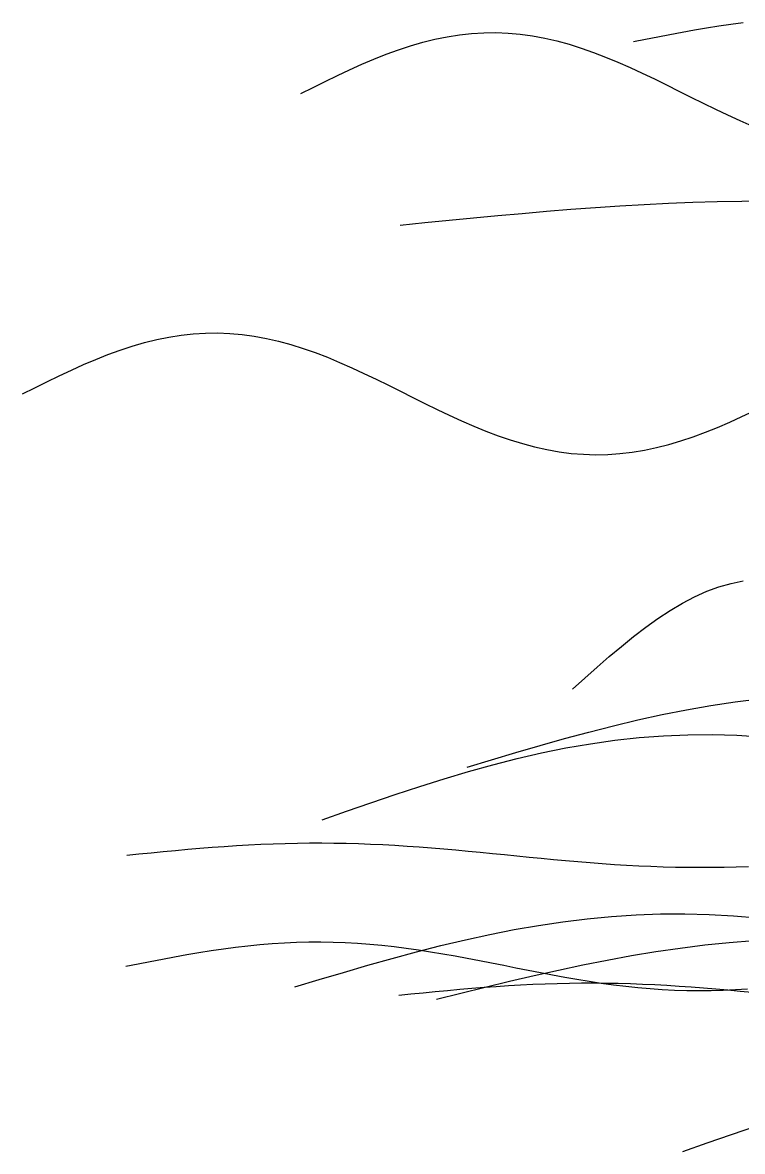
# Model space of a CAD drawing. Header units: metres. Extents: x -249 to 352, y -252 to 258.
# Drawn here: x -249.3 to -190.3, y -105.1 to -12.5 of the extents above; entities that cross this region are included whole.
import ezdxf

# ---------------------------------------------------------------- set-up
doc = ezdxf.new("R2010")
doc.units = ezdxf.units.M

msp = doc.modelspace()

# ---------------------------------------------------------------- linework, layer by layer
for p, q in [((-194.241, -13.077, -433.013), (-193.241, -12.907, -433.013)), ((-193.241, -12.907, -433.013), (-192.241, -12.748, -433.013)), ((-192.241, -12.748, -433.013), (-191.241, -12.601, -433.013)), ((-191.241, -12.601, -433.013), (-190.241, -12.469, -433.013)), ((-216.518, -14.086, -433.013), (-215.518, -13.837, -433.013)), ((-215.518, -13.837, -433.013), (-214.518, -13.633, -433.013)), ((-214.518, -13.633, -433.013), (-213.518, -13.476, -433.013)), ((-213.518, -13.476, -433.013), (-212.518, -13.366, -433.013)), ((-212.518, -13.366, -433.013), (-211.518, -13.306, -433.013)), ((-211.518, -13.306, -433.013), (-210.518, -13.296, -433.013)), ((-210.518, -13.296, -433.013), (-209.518, -13.335, -433.013)), ((-209.518, -13.335, -433.013), (-208.518, -13.424, -433.013)), ((-208.518, -13.424, -433.013), (-207.518, -13.562, -433.013)), ((-207.518, -13.562, -433.013), (-206.518, -13.747, -433.013)), ((-206.518, -13.747, -433.013), (-205.518, -13.977, -433.013)), ((-199.241, -14.036, -433.013), (-198.241, -13.836, -433.013)), ((-198.241, -13.836, -433.013), (-197.241, -13.639, -433.013)), ((-197.241, -13.639, -433.013), (-196.241, -13.445, -433.013)), ((-196.241, -13.445, -433.013), (-195.241, -13.257, -433.013)), ((-195.241, -13.257, -433.013), (-194.241, -13.077, -433.013)), ((-219.518, -15.072, -433.013), (-218.518, -14.707, -433.013)), ((-218.518, -14.707, -433.013), (-217.518, -14.377, -433.013)), ((-217.518, -14.377, -433.013), (-216.518, -14.086, -433.013)), ((-205.518, -13.977, -433.013), (-204.518, -14.251, -433.013)), ((-204.518, -14.251, -433.013), (-203.518, -14.565, -433.013)), ((-203.518, -14.565, -433.013), (-202.518, -14.916, -433.013)), ((-221.518, -15.896, -433.013), (-220.518, -15.47, -433.013)), ((-220.518, -15.47, -433.013), (-219.518, -15.072, -433.013)), ((-202.518, -14.916, -433.013), (-201.518, -15.301, -433.013)), ((-201.518, -15.301, -433.013), (-200.518, -15.716, -433.013)), ((-200.518, -15.716, -433.013), (-199.518, -16.157, -433.013)), ((-223.518, -16.816, -433.013), (-222.518, -16.346, -433.013)), ((-222.518, -16.346, -433.013), (-221.518, -15.896, -433.013)), ((-199.518, -16.157, -433.013), (-198.518, -16.619, -433.013)), ((-198.518, -16.619, -433.013), (-197.518, -17.097, -433.013)), ((-225.518, -17.794, -433.013), (-224.518, -17.3, -433.013)), ((-224.518, -17.3, -433.013), (-223.518, -16.816, -433.013)), ((-197.518, -17.097, -433.013), (-196.518, -17.588, -433.013)), ((-196.518, -17.588, -433.013), (-195.518, -18.086, -433.013)), ((-226.518, -18.294, -433.013), (-225.518, -17.794, -433.013)), ((-195.518, -18.086, -433.013), (-194.518, -18.585, -433.013)), ((-194.518, -18.585, -433.013), (-193.518, -19.082, -433.013)), ((-193.518, -19.082, -433.013), (-192.518, -19.571, -433.013)), ((-192.518, -19.571, -433.013), (-191.518, -20.047, -433.013)), ((-191.518, -20.047, -433.013), (-190.518, -20.506, -433.013)), ((-190.518, -20.506, -433.013), (-189.518, -20.943, -433.013)), ((-204.361, -27.796, -433.013), (-202.361, -27.65, -433.013)), ((-202.361, -27.65, -433.013), (-200.361, -27.518, -433.013)), ((-200.361, -27.518, -433.013), (-198.361, -27.402, -433.013)), ((-198.361, -27.402, -433.013), (-196.361, -27.302, -433.013)), ((-196.361, -27.302, -433.013), (-194.361, -27.221, -433.013)), ((-194.361, -27.221, -433.013), (-192.361, -27.158, -433.013)), ((-192.361, -27.158, -433.013), (-190.361, -27.114, -433.013)), ((-190.361, -27.114, -433.013), (-188.361, -27.09, -433.013)), ((-216.361, -28.885, -433.013), (-214.361, -28.688, -433.013)), ((-214.361, -28.688, -433.013), (-212.361, -28.494, -433.013)), ((-212.361, -28.494, -433.013), (-210.361, -28.306, -433.013)), ((-210.361, -28.306, -433.013), (-208.361, -28.126, -433.013)), ((-208.361, -28.126, -433.013), (-206.361, -27.956, -433.013)), ((-206.361, -27.956, -433.013), (-204.361, -27.796, -433.013)), ((-218.361, -29.085, -433.013), (-216.361, -28.885, -433.013)), ((-235.341, -38.007, -433.013), (-234.341, -37.947, -433.013)), ((-234.341, -37.947, -433.013), (-233.341, -37.937, -433.013)), ((-233.341, -37.937, -433.013), (-232.341, -37.976, -433.013)), ((-232.341, -37.976, -433.013), (-231.341, -38.066, -433.013)), ((-240.341, -39.018, -433.013), (-239.341, -38.727, -433.013)), ((-239.341, -38.727, -433.013), (-238.341, -38.479, -433.013)), ((-238.341, -38.479, -433.013), (-237.341, -38.275, -433.013)), ((-237.341, -38.275, -433.013), (-236.341, -38.117, -433.013)), ((-236.341, -38.117, -433.013), (-235.341, -38.007, -433.013)), ((-231.341, -38.066, -433.013), (-230.341, -38.203, -433.013)), ((-230.341, -38.203, -433.013), (-229.341, -38.388, -433.013)), ((-229.341, -38.388, -433.013), (-228.341, -38.619, -433.013)), ((-228.341, -38.619, -433.013), (-227.341, -38.892, -433.013)), ((-227.341, -38.892, -433.013), (-226.341, -39.206, -433.013)), ((-243.341, -40.112, -433.013), (-242.341, -39.714, -433.013)), ((-242.341, -39.714, -433.013), (-241.341, -39.348, -433.013)), ((-241.341, -39.348, -433.013), (-240.341, -39.018, -433.013)), ((-226.341, -39.206, -433.013), (-225.341, -39.557, -433.013)), ((-225.341, -39.557, -433.013), (-224.341, -39.942, -433.013)), ((-245.341, -40.988, -433.013), (-244.341, -40.538, -433.013)), ((-244.341, -40.538, -433.013), (-243.341, -40.112, -433.013)), ((-224.341, -39.942, -433.013), (-223.341, -40.357, -433.013)), ((-223.341, -40.357, -433.013), (-222.341, -40.798, -433.013)), ((-247.341, -41.941, -433.013), (-246.341, -41.457, -433.013)), ((-246.341, -41.457, -433.013), (-245.341, -40.988, -433.013)), ((-222.341, -40.798, -433.013), (-221.341, -41.26, -433.013)), ((-221.341, -41.26, -433.013), (-220.341, -41.738, -433.013)), ((-249.341, -42.935, -433.013), (-248.341, -42.436, -433.013)), ((-248.341, -42.436, -433.013), (-247.341, -41.941, -433.013)), ((-220.341, -41.738, -433.013), (-219.341, -42.229, -433.013)), ((-219.341, -42.229, -433.013), (-218.341, -42.727, -433.013)), ((-218.341, -42.727, -433.013), (-217.341, -43.227, -433.013)), ((-217.341, -43.227, -433.013), (-216.341, -43.723, -433.013)), ((-216.341, -43.723, -433.013), (-215.341, -44.212, -433.013)), ((-215.341, -44.212, -433.013), (-214.341, -44.689, -433.013)), ((-190.341, -44.804, -433.013), (-189.341, -44.332, -433.013)), ((-214.341, -44.689, -433.013), (-213.341, -45.147, -433.013)), ((-213.341, -45.147, -433.013), (-212.341, -45.584, -433.013)), ((-192.341, -45.688, -433.013), (-191.341, -45.258, -433.013)), ((-191.341, -45.258, -433.013), (-190.341, -44.804, -433.013)), ((-212.341, -45.584, -433.013), (-211.341, -45.994, -433.013)), ((-211.341, -45.994, -433.013), (-210.341, -46.374, -433.013)), ((-194.341, -46.462, -433.013), (-193.341, -46.091, -433.013)), ((-193.341, -46.091, -433.013), (-192.341, -45.688, -433.013)), ((-210.341, -46.374, -433.013), (-209.341, -46.719, -433.013)), ((-209.341, -46.719, -433.013), (-208.341, -47.026, -433.013)), ((-208.341, -47.026, -433.013), (-207.341, -47.293, -433.013)), ((-197.341, -47.352, -433.013), (-196.341, -47.096, -433.013)), ((-196.341, -47.096, -433.013), (-195.341, -46.799, -433.013)), ((-195.341, -46.799, -433.013), (-194.341, -46.462, -433.013)), ((-207.341, -47.293, -433.013), (-206.341, -47.516, -433.013)), ((-206.341, -47.516, -433.013), (-205.341, -47.693, -433.013)), ((-205.341, -47.693, -433.013), (-204.341, -47.822, -433.013)), ((-204.341, -47.822, -433.013), (-203.341, -47.903, -433.013)), ((-203.341, -47.903, -433.013), (-202.341, -47.934, -433.013)), ((-202.341, -47.934, -433.013), (-201.341, -47.916, -433.013)), ((-201.341, -47.916, -433.013), (-200.341, -47.847, -433.013)), ((-200.341, -47.847, -433.013), (-199.341, -47.729, -433.013)), ((-199.341, -47.729, -433.013), (-198.341, -47.564, -433.013)), ((-198.341, -47.564, -433.013), (-197.341, -47.352, -433.013)), ((-191.226, -58.495, -433.013), (-190.226, -58.298, -433.013)), ((-194.226, -59.594, -433.013), (-193.226, -59.146, -433.013)), ((-193.226, -59.146, -433.013), (-192.226, -58.779, -433.013)), ((-192.226, -58.779, -433.013), (-191.226, -58.495, -433.013)), ((-196.226, -60.711, -433.013), (-195.226, -60.117, -433.013)), ((-195.226, -60.117, -433.013), (-194.226, -59.594, -433.013)), ((-197.226, -61.369, -433.013), (-196.226, -60.711, -433.013)), ((-198.226, -62.085, -433.013), (-197.226, -61.369, -433.013)), ((-200.226, -63.662, -433.013), (-199.226, -62.852, -433.013)), ((-199.226, -62.852, -433.013), (-198.226, -62.085, -433.013)), ((-201.226, -64.508, -433.013), (-200.226, -63.662, -433.013)), ((-202.226, -65.379, -433.013), (-201.226, -64.508, -433.013)), ((-203.226, -66.269, -433.013), (-202.226, -65.379, -433.013)), ((-204.226, -67.167, -433.013), (-203.226, -66.269, -433.013)), ((-194.887, -68.868, -433.013), (-192.887, -68.519, -433.013)), ((-192.887, -68.519, -433.013), (-190.887, -68.221, -433.013)), ((-190.887, -68.221, -433.013), (-188.887, -67.976, -433.013)), ((-198.887, -69.703, -433.013), (-196.887, -69.264, -433.013)), ((-196.887, -69.264, -433.013), (-194.887, -68.868, -433.013)), ((-202.887, -70.692, -433.013), (-200.887, -70.18, -433.013)), ((-200.887, -70.18, -433.013), (-198.887, -69.703, -433.013)), ((-206.887, -71.795, -433.013), (-204.887, -71.232, -433.013)), ((-204.887, -71.232, -433.013), (-202.887, -70.692, -433.013)), ((-200.77, -71.369, -433.013), (-198.77, -71.148, -433.013)), ((-198.77, -71.148, -433.013), (-196.77, -70.995, -433.013)), ((-196.77, -70.995, -433.013), (-194.77, -70.911, -433.013)), ((-194.77, -70.911, -433.013), (-192.77, -70.896, -433.013)), ((-192.77, -70.896, -433.013), (-190.77, -70.951, -433.013)), ((-190.77, -70.951, -433.013), (-188.77, -71.076, -433.013)), ((-208.887, -72.376, -433.013), (-206.887, -71.795, -433.013)), ((-206.77, -72.41, -433.013), (-204.77, -72.003, -433.013)), ((-204.77, -72.003, -433.013), (-202.77, -71.655, -433.013)), ((-202.77, -71.655, -433.013), (-200.77, -71.369, -433.013)), ((-212.887, -73.568, -433.013), (-210.887, -72.969, -433.013)), ((-210.887, -72.969, -433.013), (-208.887, -72.376, -433.013)), ((-210.77, -73.384, -433.013), (-208.77, -72.872, -433.013)), ((-208.77, -72.872, -433.013), (-206.77, -72.41, -433.013)), ((-214.77, -74.537, -433.013), (-212.77, -73.941, -433.013)), ((-212.77, -73.941, -433.013), (-210.77, -73.384, -433.013)), ((-216.77, -75.167, -433.013), (-214.77, -74.537, -433.013)), ((-220.77, -76.502, -433.013), (-218.77, -75.824, -433.013)), ((-218.77, -75.824, -433.013), (-216.77, -75.167, -433.013)), ((-222.77, -77.194, -433.013), (-220.77, -76.502, -433.013)), ((-224.77, -77.893, -433.013), (-222.77, -77.194, -433.013)), ((-239.801, -80.696, -433.013), (-238.801, -80.597, -433.013)), ((-238.801, -80.597, -433.013), (-237.801, -80.5, -433.013)), ((-237.801, -80.5, -433.013), (-236.801, -80.406, -433.013)), ((-236.801, -80.406, -433.013), (-235.801, -80.316, -433.013)), ((-235.801, -80.316, -433.013), (-234.801, -80.231, -433.013)), ((-234.801, -80.231, -433.013), (-233.801, -80.152, -433.013)), ((-233.801, -80.152, -433.013), (-232.801, -80.078, -433.013)), ((-232.801, -80.078, -433.013), (-231.801, -80.012, -433.013)), ((-231.801, -80.012, -433.013), (-230.801, -79.954, -433.013)), ((-230.801, -79.954, -433.013), (-229.801, -79.905, -433.013)), ((-229.801, -79.905, -433.013), (-228.801, -79.864, -433.013)), ((-228.801, -79.864, -433.013), (-227.801, -79.832, -433.013)), ((-227.801, -79.832, -433.013), (-226.801, -79.81, -433.013)), ((-226.801, -79.81, -433.013), (-225.801, -79.798, -433.013)), ((-225.801, -79.798, -433.013), (-224.801, -79.796, -433.013)), ((-224.801, -79.796, -433.013), (-223.801, -79.804, -433.013)), ((-223.801, -79.804, -433.013), (-222.801, -79.822, -433.013)), ((-222.801, -79.822, -433.013), (-221.801, -79.849, -433.013)), ((-221.801, -79.849, -433.013), (-220.801, -79.886, -433.013)), ((-220.801, -79.886, -433.013), (-219.801, -79.933, -433.013)), ((-219.801, -79.933, -433.013), (-218.801, -79.987, -433.013)), ((-218.801, -79.987, -433.013), (-217.801, -80.05, -433.013)), ((-217.801, -80.05, -433.013), (-216.801, -80.12, -433.013)), ((-216.801, -80.12, -433.013), (-215.801, -80.197, -433.013)), ((-215.801, -80.197, -433.013), (-214.801, -80.28, -433.013)), ((-214.801, -80.28, -433.013), (-213.801, -80.368, -433.013)), ((-213.801, -80.368, -433.013), (-212.801, -80.461, -433.013)), ((-212.801, -80.461, -433.013), (-211.801, -80.556, -433.013)), ((-211.801, -80.556, -433.013), (-210.801, -80.655, -433.013)), ((-240.801, -80.796, -433.013), (-239.801, -80.696, -433.013)), ((-210.801, -80.655, -433.013), (-209.801, -80.754, -433.013)), ((-209.801, -80.754, -433.013), (-208.801, -80.854, -433.013)), ((-208.801, -80.854, -433.013), (-207.801, -80.953, -433.013)), ((-207.801, -80.953, -433.013), (-206.801, -81.051, -433.013)), ((-206.801, -81.051, -433.013), (-205.801, -81.147, -433.013)), ((-205.801, -81.147, -433.013), (-204.801, -81.238, -433.013)), ((-204.801, -81.238, -433.013), (-203.801, -81.326, -433.013)), ((-203.801, -81.326, -433.013), (-202.801, -81.408, -433.013)), ((-202.801, -81.408, -433.013), (-201.801, -81.484, -433.013)), ((-201.801, -81.484, -433.013), (-200.801, -81.553, -433.013)), ((-200.801, -81.553, -433.013), (-199.801, -81.614, -433.013)), ((-199.801, -81.614, -433.013), (-198.801, -81.667, -433.013)), ((-198.801, -81.667, -433.013), (-197.801, -81.712, -433.013)), ((-197.801, -81.712, -433.013), (-196.801, -81.747, -433.013)), ((-196.801, -81.747, -433.013), (-195.801, -81.773, -433.013)), ((-195.801, -81.773, -433.013), (-194.801, -81.789, -433.013)), ((-194.801, -81.789, -433.013), (-193.801, -81.796, -433.013)), ((-193.801, -81.796, -433.013), (-192.801, -81.792, -433.013)), ((-192.801, -81.792, -433.013), (-191.801, -81.778, -433.013)), ((-191.801, -81.778, -433.013), (-190.801, -81.755, -433.013)), ((-190.801, -81.755, -433.013), (-189.801, -81.722, -433.013)), ((-205.024, -86.264, -433.013), (-203.024, -86.019, -433.013)), ((-203.024, -86.019, -433.013), (-201.024, -85.829, -433.013)), ((-201.024, -85.829, -433.013), (-199.024, -85.698, -433.013)), ((-199.024, -85.698, -433.013), (-197.024, -85.626, -433.013)), ((-197.024, -85.626, -433.013), (-195.024, -85.613, -433.013)), ((-195.024, -85.613, -433.013), (-193.024, -85.661, -433.013)), ((-193.024, -85.661, -433.013), (-191.024, -85.768, -433.013)), ((-191.024, -85.768, -433.013), (-189.024, -85.933, -433.013)), ((-211.024, -87.307, -433.013), (-209.024, -86.911, -433.013)), ((-209.024, -86.911, -433.013), (-207.024, -86.562, -433.013)), ((-207.024, -86.562, -433.013), (-205.024, -86.264, -433.013)), ((-228.872, -88.053, -433.013), (-227.872, -87.99, -433.013)), ((-227.872, -87.99, -433.013), (-226.872, -87.947, -433.013)), ((-226.872, -87.947, -433.013), (-225.872, -87.922, -433.013)), ((-225.872, -87.922, -433.013), (-224.872, -87.918, -433.013)), ((-224.872, -87.918, -433.013), (-223.872, -87.934, -433.013)), ((-223.872, -87.934, -433.013), (-222.872, -87.97, -433.013)), ((-222.872, -87.97, -433.013), (-221.872, -88.025, -433.013)), ((-215.024, -88.223, -433.013), (-213.024, -87.746, -433.013)), ((-213.024, -87.746, -433.013), (-211.024, -87.307, -433.013)), ((-193.392, -88.171, -433.013), (-191.392, -87.966, -433.013)), ((-191.392, -87.966, -433.013), (-189.392, -87.809, -433.013)), ((-235.872, -88.959, -433.013), (-234.872, -88.788, -433.013)), ((-234.872, -88.788, -433.013), (-233.872, -88.629, -433.013)), ((-233.872, -88.629, -433.013), (-232.872, -88.483, -433.013)), ((-232.872, -88.483, -433.013), (-231.872, -88.351, -433.013)), ((-231.872, -88.351, -433.013), (-230.872, -88.235, -433.013)), ((-230.872, -88.235, -433.013), (-229.872, -88.135, -433.013)), ((-229.872, -88.135, -433.013), (-228.872, -88.053, -433.013)), ((-221.872, -88.025, -433.013), (-220.872, -88.099, -433.013)), ((-220.872, -88.099, -433.013), (-219.872, -88.191, -433.013)), ((-219.872, -88.191, -433.013), (-218.872, -88.3, -433.013)), ((-219.024, -89.274, -433.013), (-217.024, -88.734, -433.013)), ((-218.872, -88.3, -433.013), (-217.872, -88.426, -433.013)), ((-217.872, -88.426, -433.013), (-216.872, -88.567, -433.013)), ((-217.024, -88.734, -433.013), (-215.024, -88.223, -433.013)), ((-216.872, -88.567, -433.013), (-215.872, -88.721, -433.013)), ((-215.872, -88.721, -433.013), (-214.872, -88.886, -433.013)), ((-214.872, -88.886, -433.013), (-213.872, -89.063, -433.013)), ((-199.392, -89.04, -433.013), (-197.392, -88.71, -433.013)), ((-197.392, -88.71, -433.013), (-195.392, -88.419, -433.013)), ((-195.392, -88.419, -433.013), (-193.392, -88.171, -433.013)), ((-240.872, -89.917, -433.013), (-239.872, -89.718, -433.013)), ((-239.872, -89.718, -433.013), (-238.872, -89.52, -433.013)), ((-238.872, -89.52, -433.013), (-237.872, -89.326, -433.013)), ((-237.872, -89.326, -433.013), (-236.872, -89.139, -433.013)), ((-236.872, -89.139, -433.013), (-235.872, -88.959, -433.013)), ((-223.024, -90.419, -433.013), (-221.024, -89.838, -433.013)), ((-221.024, -89.838, -433.013), (-219.024, -89.274, -433.013)), ((-213.872, -89.063, -433.013), (-212.872, -89.247, -433.013)), ((-212.872, -89.247, -433.013), (-211.872, -89.439, -433.013)), ((-211.872, -89.439, -433.013), (-210.872, -89.635, -433.013)), ((-210.872, -89.635, -433.013), (-209.872, -89.834, -433.013)), ((-209.872, -89.834, -433.013), (-208.872, -90.034, -433.013)), ((-205.392, -90.23, -433.013), (-203.392, -89.803, -433.013)), ((-203.392, -89.803, -433.013), (-201.392, -89.406, -433.013)), ((-201.392, -89.406, -433.013), (-199.392, -89.04, -433.013)), ((-225.024, -91.012, -433.013), (-223.024, -90.419, -433.013)), ((-209.392, -91.149, -433.013), (-207.392, -90.68, -433.013)), ((-208.872, -90.034, -433.013), (-207.872, -90.233, -433.013)), ((-207.872, -90.233, -433.013), (-206.872, -90.429, -433.013)), ((-207.392, -90.68, -433.013), (-205.392, -90.23, -433.013)), ((-206.872, -90.429, -433.013), (-205.872, -90.619, -433.013)), ((-205.872, -90.619, -433.013), (-204.872, -90.802, -433.013)), ((-227.024, -91.611, -433.013), (-225.024, -91.012, -433.013)), ((-213.392, -92.127, -433.013), (-211.392, -91.633, -433.013)), ((-212.491, -91.721, -433.013), (-211.491, -91.641, -433.013)), ((-211.491, -91.641, -433.013), (-210.491, -91.568, -433.013)), ((-211.392, -91.633, -433.013), (-209.392, -91.149, -433.013)), ((-210.491, -91.568, -433.013), (-209.491, -91.502, -433.013)), ((-209.491, -91.502, -433.013), (-208.491, -91.444, -433.013)), ((-208.491, -91.444, -433.013), (-207.491, -91.394, -433.013)), ((-207.491, -91.394, -433.013), (-206.491, -91.353, -433.013)), ((-206.491, -91.353, -433.013), (-205.491, -91.322, -433.013)), ((-205.491, -91.322, -433.013), (-204.491, -91.3, -433.013)), ((-204.872, -90.802, -433.013), (-203.872, -90.977, -433.013)), ((-204.491, -91.3, -433.013), (-203.491, -91.288, -433.013)), ((-203.872, -90.977, -433.013), (-202.872, -91.141, -433.013)), ((-203.491, -91.288, -433.013), (-202.491, -91.286, -433.013)), ((-202.872, -91.141, -433.013), (-201.872, -91.293, -433.013)), ((-202.491, -91.286, -433.013), (-201.491, -91.294, -433.013)), ((-201.872, -91.293, -433.013), (-200.872, -91.431, -433.013)), ((-201.491, -91.294, -433.013), (-200.491, -91.312, -433.013)), ((-200.872, -91.431, -433.013), (-199.872, -91.554, -433.013)), ((-200.491, -91.312, -433.013), (-199.491, -91.339, -433.013)), ((-199.872, -91.554, -433.013), (-198.872, -91.661, -433.013)), ((-199.491, -91.339, -433.013), (-198.491, -91.376, -433.013)), ((-198.872, -91.661, -433.013), (-197.872, -91.75, -433.013)), ((-198.491, -91.376, -433.013), (-197.491, -91.422, -433.013)), ((-197.491, -91.422, -433.013), (-196.491, -91.477, -433.013)), ((-196.491, -91.477, -433.013), (-195.491, -91.54, -433.013)), ((-195.491, -91.54, -433.013), (-194.491, -91.61, -433.013)), ((-194.491, -91.61, -433.013), (-193.491, -91.687, -433.013)), ((-193.491, -91.687, -433.013), (-192.491, -91.77, -433.013)), ((-218.491, -92.285, -433.013), (-217.491, -92.186, -433.013)), ((-217.491, -92.186, -433.013), (-216.491, -92.087, -433.013)), ((-216.491, -92.087, -433.013), (-215.491, -91.99, -433.013)), ((-215.491, -91.99, -433.013), (-214.491, -91.896, -433.013)), ((-215.392, -92.627, -433.013), (-213.392, -92.127, -433.013)), ((-214.491, -91.896, -433.013), (-213.491, -91.806, -433.013)), ((-213.491, -91.806, -433.013), (-212.491, -91.721, -433.013)), ((-197.872, -91.75, -433.013), (-196.872, -91.821, -433.013)), ((-196.872, -91.821, -433.013), (-195.872, -91.873, -433.013)), ((-195.872, -91.873, -433.013), (-194.872, -91.905, -433.013)), ((-194.872, -91.905, -433.013), (-193.872, -91.917, -433.013)), ((-193.872, -91.917, -433.013), (-192.872, -91.91, -433.013)), ((-192.872, -91.91, -433.013), (-191.872, -91.882, -433.013)), ((-192.491, -91.77, -433.013), (-191.491, -91.858, -433.013)), ((-191.872, -91.882, -433.013), (-190.872, -91.835, -433.013)), ((-191.491, -91.858, -433.013), (-190.491, -91.95, -433.013)), ((-190.872, -91.835, -433.013), (-189.872, -91.769, -433.013)), ((-190.491, -91.95, -433.013), (-189.491, -92.046, -433.013)), ((-193.194, -104.414, -433.013), (-191.194, -103.722, -433.013)), ((-191.194, -103.722, -433.013), (-189.194, -103.044, -433.013)), ((-195.194, -105.113, -433.013), (-193.194, -104.414, -433.013))]:
    msp.add_line(p, q)

doc.saveas('drawing.dxf')
